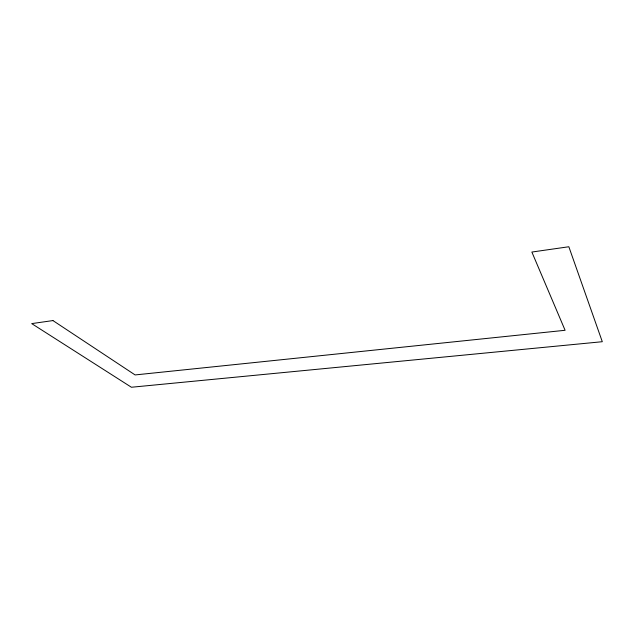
<?xml version="1.0" encoding="UTF-8"?>
<svg xmlns="http://www.w3.org/2000/svg" width="634" height="634" viewBox="0 0 634 634"><rect width="100%" height="100%" fill="white"/><g stroke="black" fill="none" stroke-linecap="round" stroke-linejoin="round"><path stroke-width="0.95" d="M52.939 320.574L31.7 323.609L131.412 387.247L602.3 341.71L568.841 246.753L531.863 252.047L565.1 330.29L135.097 374.932L52.939 320.574"/></g></svg>
